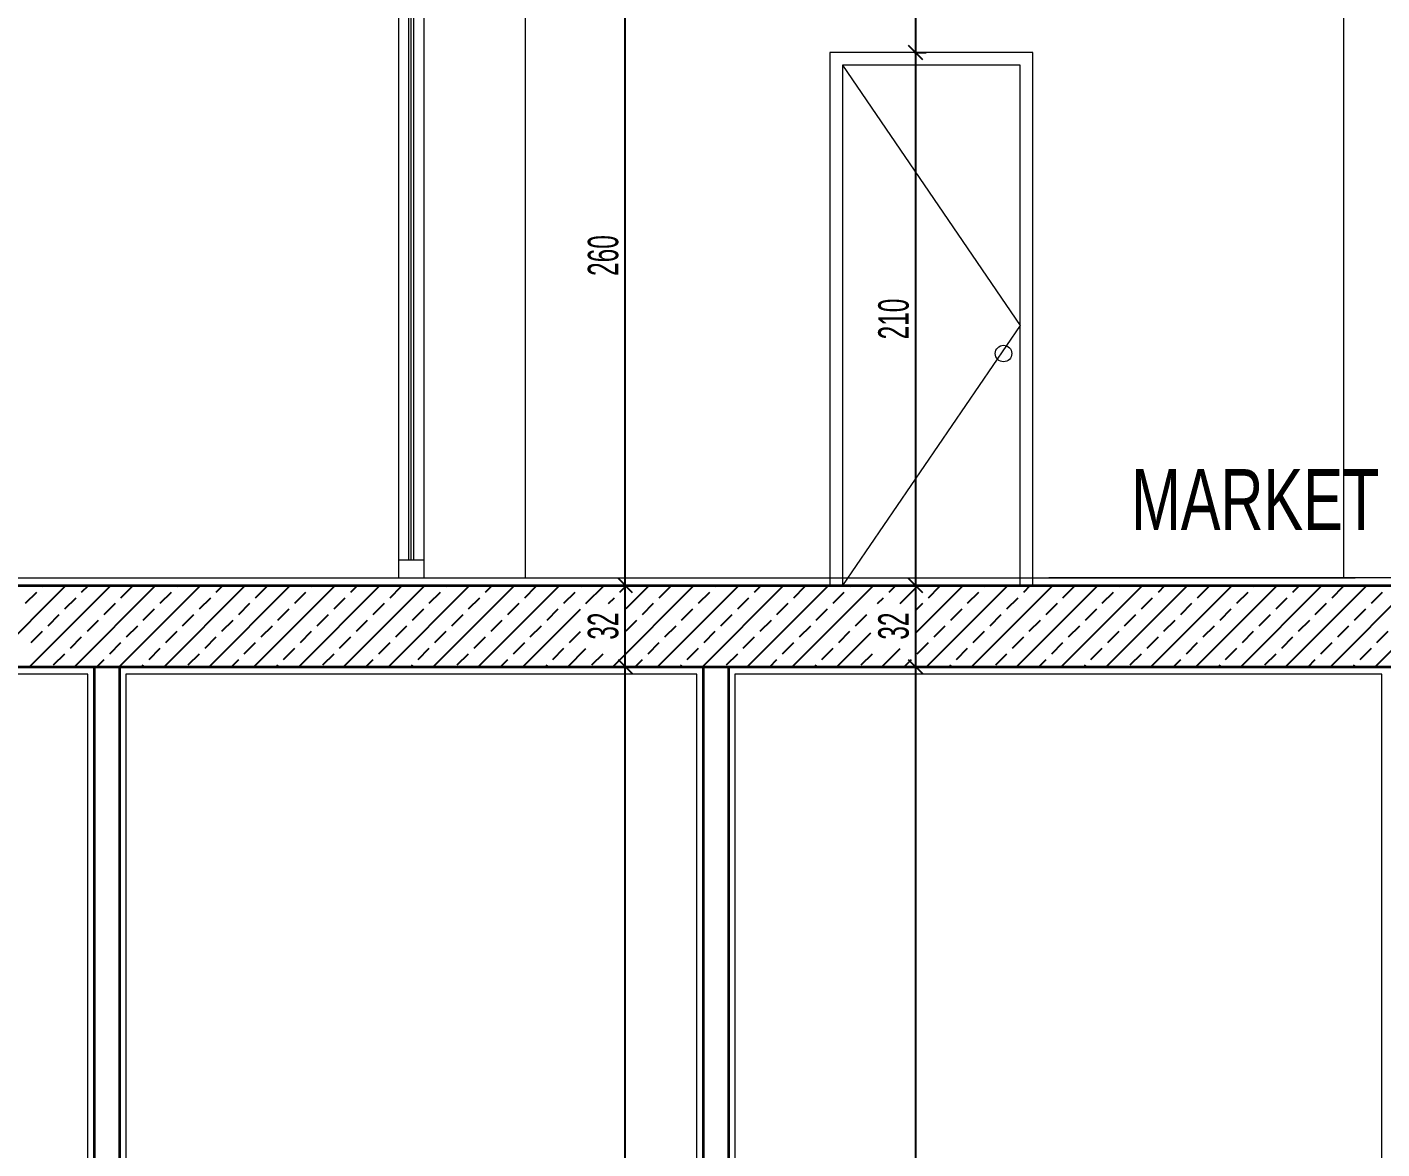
# Model space of a CAD drawing. Header units: inches. Extents: x -7543 to -822, y 102837 to 190349.
# Drawn here: x -827.4781 to -827.3713, y 102836.7535 to 102836.8419 of the extents above; entities that cross this region are included whole.
import ezdxf

# ---------------------------------------------------------------- set-up
doc = ezdxf.new("R2010")
doc.units = ezdxf.units.IN
doc.header["$MEASUREMENT"] = 0
doc.linetypes.add('__ZG_T_P__9', pattern=[22, 1, -10, 1, -10])
doc.layers.get('0').update_dxf_attribs({"lineweight": 25})
for name, color, linetype, lineweight, true_color in [('DUVAR', 7, 'Continuous', 35, 0xfc4642), ('KAPI', 7, 'Continuous', 18, 0xffb360), ('PENCERE', 7, 'Continuous', 18, 0xffb360)]:
    doc.layers.add(name, color=color, linetype=linetype, lineweight=lineweight, true_color=true_color)
for name, color, linetype, lineweight in [('ICOL', 55, 'Continuous', 25), ('SIVA', 150, 'Continuous', 15), ('TARAMA', 8, 'Continuous', 25), ('YAZI', 7, 'Continuous', 25)]:
    doc.layers.add(name, color=color, linetype=linetype, lineweight=lineweight)
doc.styles.add('arıal', font='arial.ttf', dxfattribs={"width": 0.7})
doc.styles.add('OLCU', font='tromand.shx', dxfattribs={"width": 0.6, "height": 12})

# ---------------------------------------------------------------- blocks, each defined once
blk = doc.blocks.new('_Oblique')
at = {"color": 0, "linetype": 'ByBlock', "lineweight": -2}
blk.add_line((-0.5, -0.5), (0.5, 0.5), dxfattribs=at)

msp = doc.modelspace()

# ---------------------------------------------------------------- linework, layer by layer
at = {"layer": 'DUVAR'}
for p, q in [((-827.51279, 102836.79788), (-827.27379, 102836.79788)), ((-827.51279, 102836.79148), (-827.27379, 102836.79148)), ((-827.47279, 102836.79148), (-827.47279, 102836.70788)), ((-827.47079, 102836.79148), (-827.47079, 102836.70788)), ((-827.42479, 102836.79148), (-827.42479, 102836.70788)), ((-827.42279, 102836.79148), (-827.42279, 102836.70788))]:
    msp.add_line(p, q, dxfattribs=at)
at = {"layer": 'ICOL'}
for p, q in [((-827.40805, 102836.85148), (-827.40805, 102836.83988)), ((-827.43093, 102836.79788), (-827.43093, 102836.84988)), ((-827.40805, 102836.83988), (-827.40805, 102836.79788)), ((-827.43093, 102836.79148), (-827.43093, 102836.79788)), ((-827.40805, 102836.79788), (-827.40805, 102836.79148)), ((-827.43093, 102836.70788), (-827.43093, 102836.79148)), ((-827.40805, 102836.79148), (-827.40805, 102836.70788))]:
    msp.add_line(p, q, dxfattribs=at)
at = {"layer": 'ICOL', "color": 53}
for p, q in [((-827.40812, 102836.83988), (-827.40721, 102836.83988)), ((-827.40812, 102836.83988), (-827.40721, 102836.83988)), ((-827.43031, 102836.79788), (-827.43009, 102836.79788)), ((-827.43031, 102836.79788), (-827.43009, 102836.79788)), ((-827.40756, 102836.79788), (-827.40721, 102836.79788)), ((-827.40756, 102836.79788), (-827.40721, 102836.79788)), ((-827.43012, 102836.79148), (-827.43009, 102836.79148)), ((-827.43012, 102836.79148), (-827.43009, 102836.79148)), ((-827.40796, 102836.79148), (-827.40721, 102836.79148)), ((-827.40796, 102836.79148), (-827.40721, 102836.79148))]:
    msp.add_line(p, q, dxfattribs=at)
at = {"layer": 'KAPI'}
for p, q in [((-827.44879, 102836.84988), (-827.44879, 102836.79848)), ((-827.44679, 102836.84988), (-827.44679, 102836.79848)), ((-827.43879, 102836.79848), (-827.43879, 102836.85088)), ((-827.37429, 102836.79848), (-827.37429, 102836.85088)), ((-827.44799, 102836.79988), (-827.44799, 102836.84788)), ((-827.44779, 102836.79988), (-827.44779, 102836.84788)), ((-827.44759, 102836.79988), (-827.44759, 102836.84788)), ((-827.39879, 102836.83988), (-827.41479, 102836.83988)), ((-827.41479, 102836.83988), (-827.41479, 102836.79788)), ((-827.39879, 102836.79788), (-827.39879, 102836.83988)), ((-827.39979, 102836.83888), (-827.41379, 102836.83888)), ((-827.41379, 102836.83888), (-827.41379, 102836.79788)), ((-827.39979, 102836.79788), (-827.39979, 102836.83888))]:
    msp.add_line(p, q, dxfattribs=at)
at = {"layer": 'KAPI', "linetype": '__ZG_T_P__9'}
for p, q in [((-827.41379, 102836.83888), (-827.39979, 102836.81838)), ((-827.39979, 102836.81838), (-827.41379, 102836.79788))]:
    msp.add_line(p, q, dxfattribs=at)
at = {"layer": 'KAPI'}
msp.add_circle((-827.40111, 102836.81616), 0.00065, dxfattribs=at)
at = {"layer": 'PENCERE'}
msp.add_line((-827.44679, 102836.79988), (-827.44879, 102836.79988), dxfattribs=at)
at = {"layer": 'SIVA'}
for p, q in [((-827.51339, 102836.79848), (-827.37339, 102836.79848)), ((-827.27379, 102836.79848), (-827.39755, 102836.79848)), ((-827.47329, 102836.79088), (-827.50819, 102836.79088)), ((-827.47329, 102836.70848), (-827.47329, 102836.79088)), ((-827.47029, 102836.79088), (-827.47029, 102836.70848)), ((-827.42529, 102836.79088), (-827.47029, 102836.79088)), ((-827.42529, 102836.70848), (-827.42529, 102836.79088)), ((-827.37129, 102836.79088), (-827.42229, 102836.79088)), ((-827.42229, 102836.79088), (-827.42229, 102836.70848)), ((-827.37129, 102836.70848), (-827.37129, 102836.79088))]:
    msp.add_line(p, q, dxfattribs=at)
at = {"layer": 'TARAMA'}
for p, q in [((-827.48141, 102836.79148), (-827.47501, 102836.79788)), ((-827.47788, 102836.79148), (-827.47148, 102836.79788)), ((-827.47686, 102836.7978), (-827.47678, 102836.79788)), ((-827.47434, 102836.79148), (-827.46794, 102836.79788)), ((-827.47377, 102836.79736), (-827.47324, 102836.79788)), ((-827.47081, 102836.79148), (-827.46441, 102836.79788)), ((-827.47067, 102836.79692), (-827.46979, 102836.7978)), ((-827.46727, 102836.79148), (-827.46087, 102836.79788)), ((-827.46625, 102836.7978), (-827.46617, 102836.79788)), ((-827.46373, 102836.79148), (-827.45733, 102836.79788)), ((-827.46316, 102836.79736), (-827.46264, 102836.79788)), ((-827.4602, 102836.79148), (-827.4538, 102836.79788)), ((-827.46007, 102836.79692), (-827.45918, 102836.7978)), ((-827.45666, 102836.79148), (-827.45026, 102836.79788)), ((-827.45565, 102836.7978), (-827.45557, 102836.79788)), ((-827.45313, 102836.79148), (-827.44673, 102836.79788)), ((-827.45255, 102836.79736), (-827.45203, 102836.79788)), ((-827.44959, 102836.79148), (-827.44319, 102836.79788)), ((-827.44946, 102836.79692), (-827.44858, 102836.7978)), ((-827.44606, 102836.79148), (-827.43966, 102836.79788)), ((-827.44504, 102836.7978), (-827.44496, 102836.79788)), ((-827.44252, 102836.79148), (-827.43612, 102836.79788)), ((-827.44195, 102836.79736), (-827.44142, 102836.79788)), ((-827.43885, 102836.79692), (-827.43797, 102836.7978)), ((-827.43443, 102836.7978), (-827.43435, 102836.79788)), ((-827.43402, 102836.79645), (-827.43259, 102836.79788)), ((-827.43191, 102836.79148), (-827.42551, 102836.79788)), ((-827.43134, 102836.79736), (-827.43082, 102836.79788)), ((-827.43086, 102836.79608), (-827.42905, 102836.79788)), ((-827.42838, 102836.79148), (-827.42198, 102836.79788)), ((-827.42825, 102836.79692), (-827.42736, 102836.7978)), ((-827.42484, 102836.79148), (-827.41844, 102836.79788)), ((-827.42383, 102836.7978), (-827.42375, 102836.79788)), ((-827.42131, 102836.79148), (-827.41491, 102836.79788)), ((-827.42073, 102836.79736), (-827.42021, 102836.79788)), ((-827.41777, 102836.79148), (-827.41137, 102836.79788)), ((-827.41764, 102836.79692), (-827.41676, 102836.7978)), ((-827.41322, 102836.7978), (-827.41314, 102836.79788)), ((-827.41013, 102836.79736), (-827.4096, 102836.79788)), ((-827.40927, 102836.79645), (-827.40784, 102836.79788)), ((-827.40797, 102836.79421), (-827.4043, 102836.79788)), ((-827.40717, 102836.79148), (-827.40077, 102836.79788)), ((-827.40703, 102836.79692), (-827.40615, 102836.7978)), ((-827.40363, 102836.79148), (-827.39723, 102836.79788)), ((-827.40261, 102836.7978), (-827.40253, 102836.79788)), ((-827.40009, 102836.79148), (-827.39369, 102836.79788)), ((-827.39952, 102836.79736), (-827.399, 102836.79788)), ((-827.39656, 102836.79148), (-827.39016, 102836.79788)), ((-827.39643, 102836.79692), (-827.39554, 102836.7978)), ((-827.39302, 102836.79148), (-827.38662, 102836.79788)), ((-827.39201, 102836.7978), (-827.39193, 102836.79788)), ((-827.38949, 102836.79148), (-827.38309, 102836.79788)), ((-827.38891, 102836.79736), (-827.38839, 102836.79788)), ((-827.38595, 102836.79148), (-827.37955, 102836.79788)), ((-827.38582, 102836.79692), (-827.38494, 102836.7978)), ((-827.38242, 102836.79148), (-827.37602, 102836.79788)), ((-827.3814, 102836.7978), (-827.38132, 102836.79788)), ((-827.37888, 102836.79148), (-827.37248, 102836.79788)), ((-827.37831, 102836.79736), (-827.37778, 102836.79788)), ((-827.37535, 102836.79148), (-827.36895, 102836.79788)), ((-827.37521, 102836.79692), (-827.37433, 102836.7978)), ((-827.37181, 102836.79148), (-827.36541, 102836.79788)), ((-827.47819, 102836.79648), (-827.4773, 102836.79736)), ((-827.47509, 102836.79604), (-827.47421, 102836.79692)), ((-827.472, 102836.79559), (-827.47111, 102836.79648)), ((-827.46758, 102836.79648), (-827.4667, 102836.79736)), ((-827.46449, 102836.79604), (-827.4636, 102836.79692)), ((-827.46139, 102836.79559), (-827.46051, 102836.79648)), ((-827.45697, 102836.79648), (-827.45609, 102836.79736)), ((-827.45388, 102836.79604), (-827.453, 102836.79692)), ((-827.45079, 102836.79559), (-827.4499, 102836.79648)), ((-827.44637, 102836.79648), (-827.44548, 102836.79736)), ((-827.44327, 102836.79604), (-827.44239, 102836.79692)), ((-827.44018, 102836.79559), (-827.43929, 102836.79648)), ((-827.43576, 102836.79648), (-827.43488, 102836.79736)), ((-827.43225, 102836.79645), (-827.43178, 102836.79692)), ((-827.42957, 102836.79559), (-827.42869, 102836.79648)), ((-827.42515, 102836.79648), (-827.42427, 102836.79736)), ((-827.42206, 102836.79604), (-827.42118, 102836.79692)), ((-827.41897, 102836.79559), (-827.41808, 102836.79648)), ((-827.41455, 102836.79648), (-827.41366, 102836.79736)), ((-827.41104, 102836.79645), (-827.41057, 102836.79692)), ((-827.40797, 102836.79598), (-827.40748, 102836.79648)), ((-827.40394, 102836.79648), (-827.40306, 102836.79736)), ((-827.40085, 102836.79604), (-827.39996, 102836.79692)), ((-827.39775, 102836.79559), (-827.39687, 102836.79648)), ((-827.39333, 102836.79648), (-827.39245, 102836.79736)), ((-827.39024, 102836.79604), (-827.38936, 102836.79692)), ((-827.38715, 102836.79559), (-827.38626, 102836.79648)), ((-827.38273, 102836.79648), (-827.38184, 102836.79736)), ((-827.37963, 102836.79604), (-827.37875, 102836.79692)), ((-827.37654, 102836.79559), (-827.37566, 102836.79648)), ((-827.37212, 102836.79648), (-827.37124, 102836.79736)), ((-827.47642, 102836.79471), (-827.47553, 102836.79559)), ((-827.46891, 102836.79515), (-827.46802, 102836.79604)), ((-827.46581, 102836.79471), (-827.46493, 102836.79559)), ((-827.4583, 102836.79515), (-827.45741, 102836.79604)), ((-827.4552, 102836.79471), (-827.45432, 102836.79559)), ((-827.44769, 102836.79515), (-827.44681, 102836.79604)), ((-827.4446, 102836.79471), (-827.44371, 102836.79559)), ((-827.43899, 102836.79148), (-827.43446, 102836.79601)), ((-827.43709, 102836.79515), (-827.4362, 102836.79604)), ((-827.42648, 102836.79515), (-827.42559, 102836.79604)), ((-827.42339, 102836.79471), (-827.4225, 102836.79559)), ((-827.41587, 102836.79515), (-827.41499, 102836.79604)), ((-827.41278, 102836.79471), (-827.41189, 102836.79559)), ((-827.40527, 102836.79515), (-827.40438, 102836.79604)), ((-827.40217, 102836.79471), (-827.40129, 102836.79559)), ((-827.39466, 102836.79515), (-827.39377, 102836.79604)), ((-827.39157, 102836.79471), (-827.39068, 102836.79559)), ((-827.38405, 102836.79515), (-827.38317, 102836.79604)), ((-827.38096, 102836.79471), (-827.38007, 102836.79559)), ((-827.37345, 102836.79515), (-827.37256, 102836.79604)), ((-827.47332, 102836.79427), (-827.47244, 102836.79515)), ((-827.47023, 102836.79383), (-827.46935, 102836.79471)), ((-827.46272, 102836.79427), (-827.46183, 102836.79515)), ((-827.45962, 102836.79383), (-827.45874, 102836.79471)), ((-827.45211, 102836.79427), (-827.45123, 102836.79515)), ((-827.44902, 102836.79383), (-827.44813, 102836.79471)), ((-827.4415, 102836.79427), (-827.44062, 102836.79515)), ((-827.43841, 102836.79383), (-827.43753, 102836.79471)), ((-827.43086, 102836.79431), (-827.43001, 102836.79515)), ((-827.4278, 102836.79383), (-827.42692, 102836.79471)), ((-827.42029, 102836.79427), (-827.41941, 102836.79515)), ((-827.4172, 102836.79383), (-827.41631, 102836.79471)), ((-827.40659, 102836.79383), (-827.40571, 102836.79471)), ((-827.39908, 102836.79427), (-827.39819, 102836.79515)), ((-827.39598, 102836.79383), (-827.3951, 102836.79471)), ((-827.38847, 102836.79427), (-827.38759, 102836.79515)), ((-827.38538, 102836.79383), (-827.38449, 102836.79471)), ((-827.37787, 102836.79427), (-827.37698, 102836.79515)), ((-827.37477, 102836.79383), (-827.37389, 102836.79471)), ((-827.47774, 102836.79339), (-827.47686, 102836.79427)), ((-827.47465, 102836.79294), (-827.47377, 102836.79383)), ((-827.47156, 102836.7925), (-827.47067, 102836.79339)), ((-827.46714, 102836.79339), (-827.46625, 102836.79427)), ((-827.46404, 102836.79294), (-827.46316, 102836.79383)), ((-827.46095, 102836.7925), (-827.46007, 102836.79339)), ((-827.45653, 102836.79339), (-827.45565, 102836.79427)), ((-827.45344, 102836.79294), (-827.45255, 102836.79383)), ((-827.45034, 102836.7925), (-827.44946, 102836.79339)), ((-827.44592, 102836.79339), (-827.44504, 102836.79427)), ((-827.44283, 102836.79294), (-827.44195, 102836.79383)), ((-827.43974, 102836.7925), (-827.43885, 102836.79339)), ((-827.43532, 102836.79339), (-827.43446, 102836.79425)), ((-827.42913, 102836.7925), (-827.42825, 102836.79339)), ((-827.42471, 102836.79339), (-827.42383, 102836.79427)), ((-827.42162, 102836.79294), (-827.42073, 102836.79383)), ((-827.41852, 102836.7925), (-827.41764, 102836.79339)), ((-827.41424, 102836.79148), (-827.41157, 102836.79415)), ((-827.4141, 102836.79339), (-827.41322, 102836.79427)), ((-827.40792, 102836.7925), (-827.40703, 102836.79339)), ((-827.4035, 102836.79339), (-827.40261, 102836.79427)), ((-827.4004, 102836.79294), (-827.39952, 102836.79383)), ((-827.39731, 102836.7925), (-827.39643, 102836.79339)), ((-827.39289, 102836.79339), (-827.39201, 102836.79427)), ((-827.3898, 102836.79294), (-827.38891, 102836.79383)), ((-827.3867, 102836.7925), (-827.38582, 102836.79339)), ((-827.38228, 102836.79339), (-827.3814, 102836.79427)), ((-827.37919, 102836.79294), (-827.37831, 102836.79383)), ((-827.3761, 102836.7925), (-827.37521, 102836.79339)), ((-827.37168, 102836.79339), (-827.37079, 102836.79427)), ((-827.47598, 102836.79162), (-827.47509, 102836.7925)), ((-827.46846, 102836.79206), (-827.46758, 102836.79294)), ((-827.46537, 102836.79162), (-827.46449, 102836.7925)), ((-827.45786, 102836.79206), (-827.45697, 102836.79294)), ((-827.45476, 102836.79162), (-827.45388, 102836.7925)), ((-827.44725, 102836.79206), (-827.44637, 102836.79294)), ((-827.44416, 102836.79162), (-827.44327, 102836.7925)), ((-827.43664, 102836.79206), (-827.43576, 102836.79294)), ((-827.43545, 102836.79148), (-827.43402, 102836.79292)), ((-827.43355, 102836.79162), (-827.43267, 102836.7925)), ((-827.42604, 102836.79206), (-827.42515, 102836.79294)), ((-827.42294, 102836.79162), (-827.42206, 102836.7925)), ((-827.41543, 102836.79206), (-827.41455, 102836.79294)), ((-827.41234, 102836.79162), (-827.41145, 102836.7925)), ((-827.4107, 102836.79148), (-827.40927, 102836.79292)), ((-827.40482, 102836.79206), (-827.40394, 102836.79294)), ((-827.40173, 102836.79162), (-827.40085, 102836.7925)), ((-827.39422, 102836.79206), (-827.39333, 102836.79294)), ((-827.39112, 102836.79162), (-827.39024, 102836.7925)), ((-827.38361, 102836.79206), (-827.38273, 102836.79294)), ((-827.38052, 102836.79162), (-827.37963, 102836.7925)), ((-827.373, 102836.79206), (-827.37212, 102836.79294)), ((-827.47257, 102836.79148), (-827.472, 102836.79206)), ((-827.46904, 102836.79148), (-827.46891, 102836.79162)), ((-827.46197, 102836.79148), (-827.46139, 102836.79206)), ((-827.45843, 102836.79148), (-827.4583, 102836.79162)), ((-827.45136, 102836.79148), (-827.45079, 102836.79206)), ((-827.44782, 102836.79148), (-827.44769, 102836.79162)), ((-827.44075, 102836.79148), (-827.44018, 102836.79206)), ((-827.43722, 102836.79148), (-827.43709, 102836.79162)), ((-827.43015, 102836.79148), (-827.42957, 102836.79206)), ((-827.42661, 102836.79148), (-827.42648, 102836.79162)), ((-827.41954, 102836.79148), (-827.41897, 102836.79206)), ((-827.416, 102836.79148), (-827.41587, 102836.79162)), ((-827.40893, 102836.79148), (-827.40836, 102836.79206)), ((-827.4054, 102836.79148), (-827.40527, 102836.79162)), ((-827.39833, 102836.79148), (-827.39775, 102836.79206)), ((-827.39479, 102836.79148), (-827.39466, 102836.79162)), ((-827.38772, 102836.79148), (-827.38715, 102836.79206)), ((-827.38418, 102836.79148), (-827.38405, 102836.79162)), ((-827.37711, 102836.79148), (-827.37654, 102836.79206)), ((-827.37358, 102836.79148), (-827.37345, 102836.79162))]:
    msp.add_line(p, q, dxfattribs=at)

# ---------------------------------------------------------------- block references
at = {"layer": 'ICOL', "xscale": 0.001080000001820736, "yscale": 0.001080000001820736, "zscale": 0.001080000001820736}
for p, rotation in [((-827.40805, 102836.83988), 90), ((-827.40805, 102836.83988), 270), ((-827.43093, 102836.79788), 270), ((-827.43093, 102836.79788), 90), ((-827.40805, 102836.79788), 90), ((-827.40805, 102836.79788), 270), ((-827.43093, 102836.79148), 270), ((-827.43093, 102836.79148), 90), ((-827.40805, 102836.79148), 90), ((-827.40805, 102836.79148), 270)]:
    msp.add_blockref('_Oblique', p, dxfattribs=dict(at, rotation=rotation))

# ---------------------------------------------------------------- texts
at = {"layer": 'ICOL', "char_height": 0.0024, "attachment_point": 5, "rotation": 90, "style": 'OLCU'}
for s, insert in [('\\A1;260', (-827.43266, 102836.82388)), ('\\A1;210', (-827.40977, 102836.81888)), ('\\A1;32', (-827.43266, 102836.79468)), ('\\A1;32', (-827.40977, 102836.79468))]:
    msp.add_mtext(s, dxfattribs=dict(at, insert=insert))
at = {"layer": 'YAZI', "style": 'arıal', "width": 0.7}
msp.add_text('MARKET', height=0.0048, dxfattribs=at).set_placement((-827.39105, 102836.80225))

doc.saveas('drawing.dxf')
